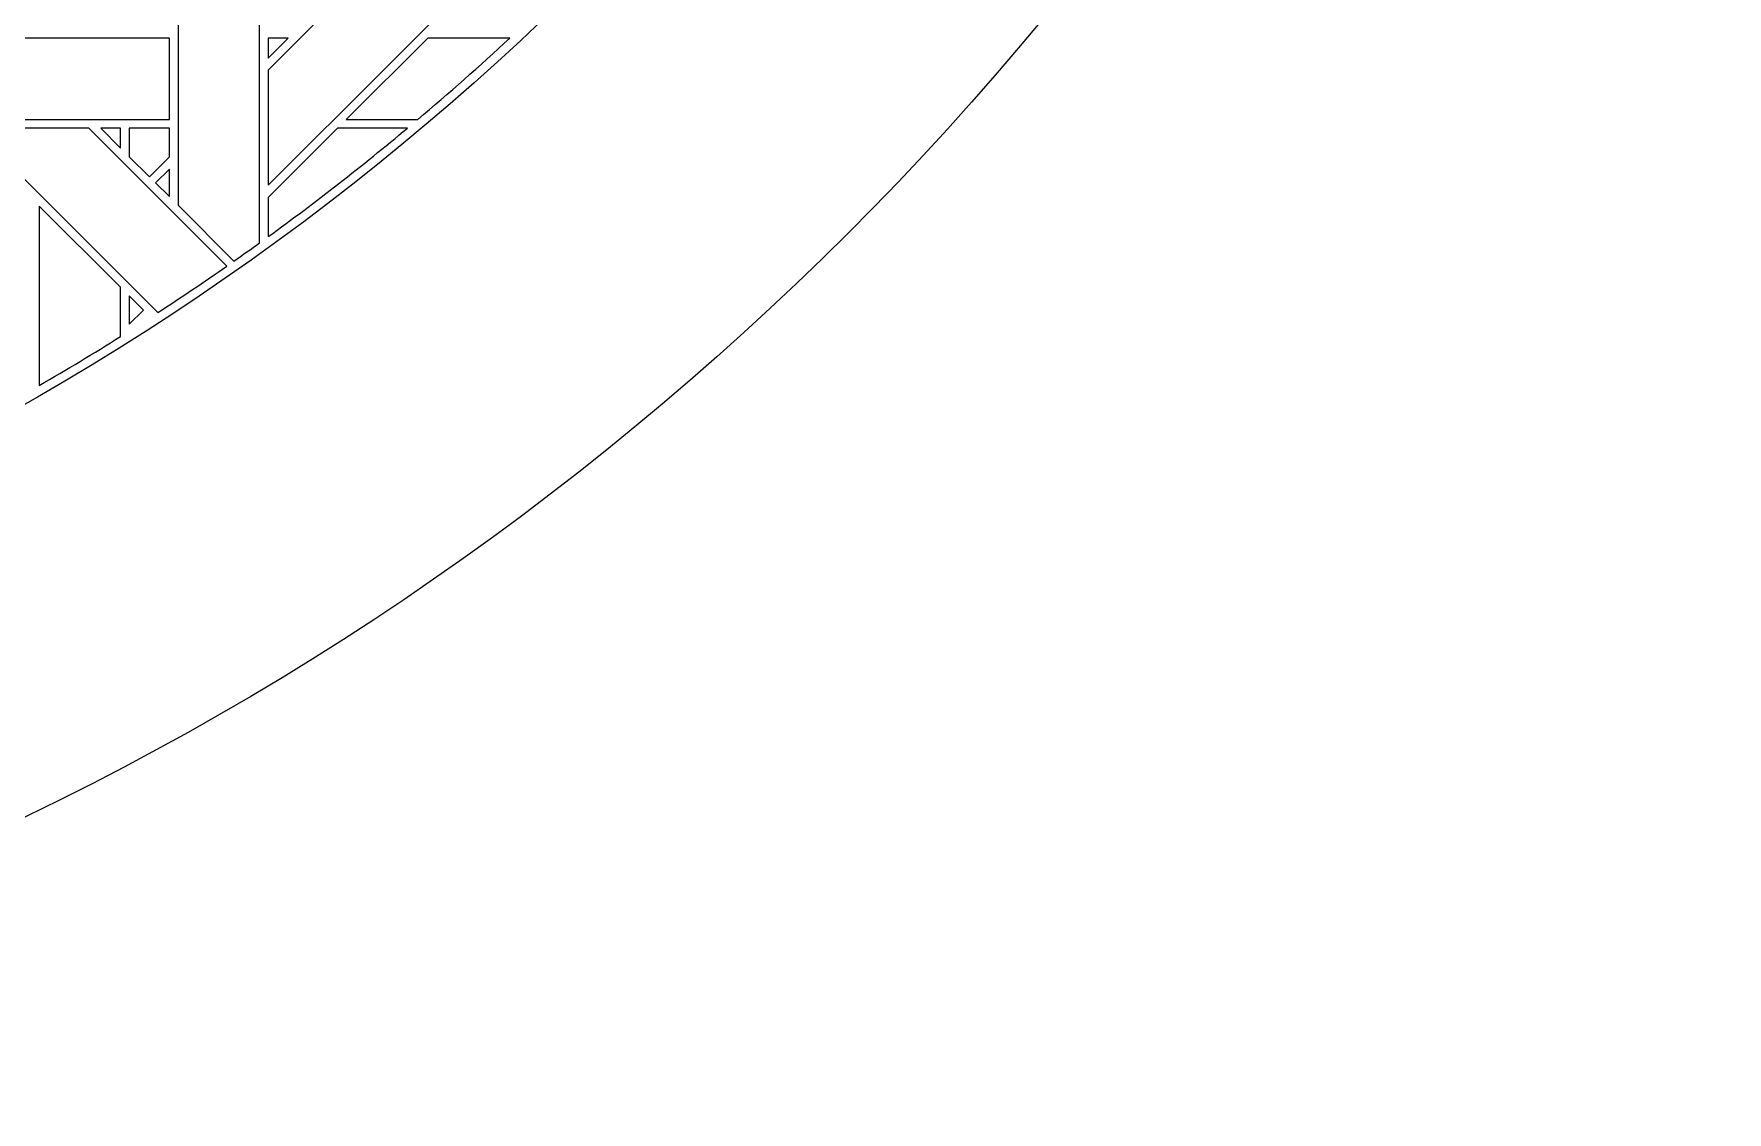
# Model space of a CAD drawing. Header units: inches. Extents: x 6.4 to 18.4, y 3.1 to 15.1.
# Drawn here: x 14.998 to 18.383, y 3.095 to 5.251 of the extents above; entities that cross this region are included whole.
import ezdxf

# ---------------------------------------------------------------- set-up
doc = ezdxf.new("R2010")
doc.units = ezdxf.units.IN
doc.header["$MEASUREMENT"] = 0
doc.layers.add('Design', color=7, linetype='Continuous', lineweight=0)

msp = doc.modelspace()

# ---------------------------------------------------------------- linework, layer by layer
at = {"layer": 'Design'}
for points, knots in [([(12.3829, 15.0948), (9.0691, 15.0948), (6.3829, 12.4085), (6.3829, 9.0948), (6.3829, 5.7811), (9.0691, 3.0948), (12.3829, 3.0948), (15.6966, 3.0948), (18.3829, 5.7811), (18.3829, 9.0948), (18.3829, 12.4085), (15.6966, 15.0948), (12.3829, 15.0948)], [0, 0, 0, 0, 1, 1, 1, 2, 2, 2, 3, 3, 3, 4, 4, 4, 4]), ([(12.3829, 14.3629), (9.4733, 14.3629), (7.1147, 12.0043), (7.1147, 9.0948), (7.1147, 6.1852), (9.4733, 3.8266), (12.3829, 3.8266), (15.2924, 3.8266), (17.651, 6.1852), (17.651, 9.0948), (17.651, 12.0043), (15.2924, 14.3629), (12.3829, 14.3629)], [0, 0, 0, 0, 1, 1, 1, 2, 2, 2, 3, 3, 3, 4, 4, 4, 4]), ([(15.4666, 5.1782), (15.4666, 5.1782), (15.9403, 5.6518), (15.9403, 5.6518), (15.9403, 5.6518), (15.9403, 5.4217), (15.9403, 5.4217), (15.9403, 5.4217), (15.4666, 4.9481), (15.4666, 4.9481), (15.4666, 4.9481), (15.4666, 5.1782), (15.4666, 5.1782)], [0, 0, 0, 0, 1, 1, 1, 2, 2, 2, 3, 3, 3, 4, 4, 4, 4]), ([(15.4494, 4.8331), (15.4324, 4.8208), (15.4153, 4.8086), (15.3981, 4.7965), (15.3981, 4.7965), (15.2865, 4.9081), (15.2865, 4.9081), (15.2865, 4.9081), (15.2865, 5.3403), (15.2865, 5.3403), (15.2865, 5.3403), (15.4494, 5.3403), (15.4494, 5.3403), (15.4494, 5.3403), (15.4494, 4.8331), (15.4494, 4.8331)], [0, 0, 0, 0, 1, 1, 1, 2, 2, 2, 3, 3, 3, 4, 4, 4, 5, 5, 5, 5]), ([(14.6737, 5.0796), (14.6737, 5.0796), (14.8365, 5.2424), (14.8365, 5.2424), (14.8365, 5.2424), (15.269, 5.2424), (15.269, 5.2424), (15.269, 5.2424), (15.269, 5.0796), (15.269, 5.0796), (15.269, 5.0796), (14.6737, 5.0796), (14.6737, 5.0796)], [0, 0, 0, 0, 1, 1, 1, 2, 2, 2, 3, 3, 3, 4, 4, 4, 4]), ([(15.5064, 5.2424), (15.5064, 5.2424), (15.4666, 5.2025), (15.4666, 5.2025), (15.4666, 5.2025), (15.4666, 5.2424), (15.4666, 5.2424), (15.4666, 5.2424), (15.5064, 5.2424), (15.5064, 5.2424)], [0, 0, 0, 0, 1, 1, 1, 2, 2, 2, 3, 3, 3, 3]), ([(15.7654, 5.0796), (15.7654, 5.0796), (15.6224, 5.0796), (15.6224, 5.0796), (15.6224, 5.0796), (15.7853, 5.2424), (15.7853, 5.2424), (15.7853, 5.2424), (15.9495, 5.2424), (15.9495, 5.2424), (15.8894, 5.1867), (15.828, 5.1324), (15.7654, 5.0796)], [0, 0, 0, 0, 1, 1, 1, 2, 2, 2, 3, 3, 3, 4, 4, 4, 4]), ([(15.2459, 4.6935), (15.2459, 4.6935), (14.877, 5.0624), (14.877, 5.0624), (14.877, 5.0624), (15.1079, 5.0624), (15.1079, 5.0624), (15.1079, 5.0624), (15.3838, 4.7865), (15.3838, 4.7865), (15.3384, 4.7548), (15.2924, 4.7238), (15.2459, 4.6935)], [0, 0, 0, 0, 1, 1, 1, 2, 2, 2, 3, 3, 3, 4, 4, 4, 4]), ([(15.1715, 5.0624), (15.1715, 5.0624), (15.1715, 5.0226), (15.1715, 5.0226), (15.1715, 5.0226), (15.1321, 5.0624), (15.1321, 5.0624), (15.1321, 5.0624), (15.1715, 5.0624), (15.1715, 5.0624)], [0, 0, 0, 0, 1, 1, 1, 2, 2, 2, 3, 3, 3, 3]), ([(15.269, 5.0048), (15.269, 5.0048), (15.2291, 4.9648), (15.2291, 4.9648), (15.2291, 4.9648), (15.1887, 5.0052), (15.1887, 5.0052), (15.1887, 5.0052), (15.1887, 5.0624), (15.1887, 5.0624), (15.1887, 5.0624), (15.269, 5.0624), (15.269, 5.0624), (15.269, 5.0624), (15.269, 5.0048), (15.269, 5.0048)], [0, 0, 0, 0, 1, 1, 1, 2, 2, 2, 3, 3, 3, 4, 4, 4, 5, 5, 5, 5]), ([(15.2291, 4.9648), (15.2291, 4.9648), (15.1887, 5.0052), (15.1887, 5.0052), (15.1887, 5.0052), (15.1887, 5.0624), (15.1887, 5.0624), (15.1887, 5.0624), (15.269, 5.0624), (15.269, 5.0624), (15.269, 5.0624), (15.269, 5.0048), (15.269, 5.0048), (15.269, 5.0048), (15.2291, 4.9648), (15.2291, 4.9648)], [0, 0, 0, 0, 1, 1, 1, 2, 2, 2, 3, 3, 3, 4, 4, 4, 5, 5, 5, 5]), ([(15.4666, 4.8455), (15.4666, 4.8455), (15.4666, 4.9237), (15.4666, 4.9237), (15.4666, 4.9237), (15.6053, 5.0624), (15.6053, 5.0624), (15.6053, 5.0624), (15.7448, 5.0624), (15.7448, 5.0624), (15.6546, 4.9871), (15.5618, 4.9147), (15.4666, 4.8455)], [0, 0, 0, 0, 1, 1, 1, 2, 2, 2, 3, 3, 3, 4, 4, 4, 4]), ([(15.4666, 4.8455), (15.4666, 4.8455), (15.4666, 4.9237), (15.4666, 4.9237), (15.4666, 4.9237), (15.6053, 5.0624), (15.6053, 5.0624), (15.6053, 5.0624), (15.7448, 5.0624), (15.7448, 5.0624), (15.6546, 4.9871), (15.5618, 4.9147), (15.4666, 4.8455)], [0, 0, 0, 0, 1, 1, 1, 2, 2, 2, 3, 3, 3, 4, 4, 4, 4]), ([(15.269, 4.9806), (15.269, 4.9806), (15.269, 4.9254), (15.269, 4.9254), (15.269, 4.9254), (15.2412, 4.9528), (15.2412, 4.9528), (15.2412, 4.9528), (15.269, 4.9806), (15.269, 4.9806)], [0, 0, 0, 0, 1, 1, 1, 2, 2, 2, 3, 3, 3, 3]), ([(15.1714, 4.6458), (15.1178, 4.6122), (15.0635, 4.5794), (15.0087, 4.5477), (15.0087, 4.5477), (15.0087, 4.9066), (15.0087, 4.9066), (15.0087, 4.9066), (15.1714, 4.7445), (15.1714, 4.7445), (15.1714, 4.7445), (15.1714, 4.6458), (15.1714, 4.6458)], [0, 0, 0, 0, 1, 1, 1, 2, 2, 2, 3, 3, 3, 4, 4, 4, 4]), ([(15.1887, 4.6702), (15.1887, 4.6702), (15.1887, 4.727), (15.1887, 4.727), (15.1887, 4.727), (15.2169, 4.6984), (15.2169, 4.6984), (15.2169, 4.6984), (15.1887, 4.6702), (15.1887, 4.6702)], [0, 0, 0, 0, 1, 1, 1, 2, 2, 2, 3, 3, 3, 3])]:
    msp.add_open_spline(points, degree=3, knots=knots, dxfattribs=at)

doc.saveas('drawing.dxf')
